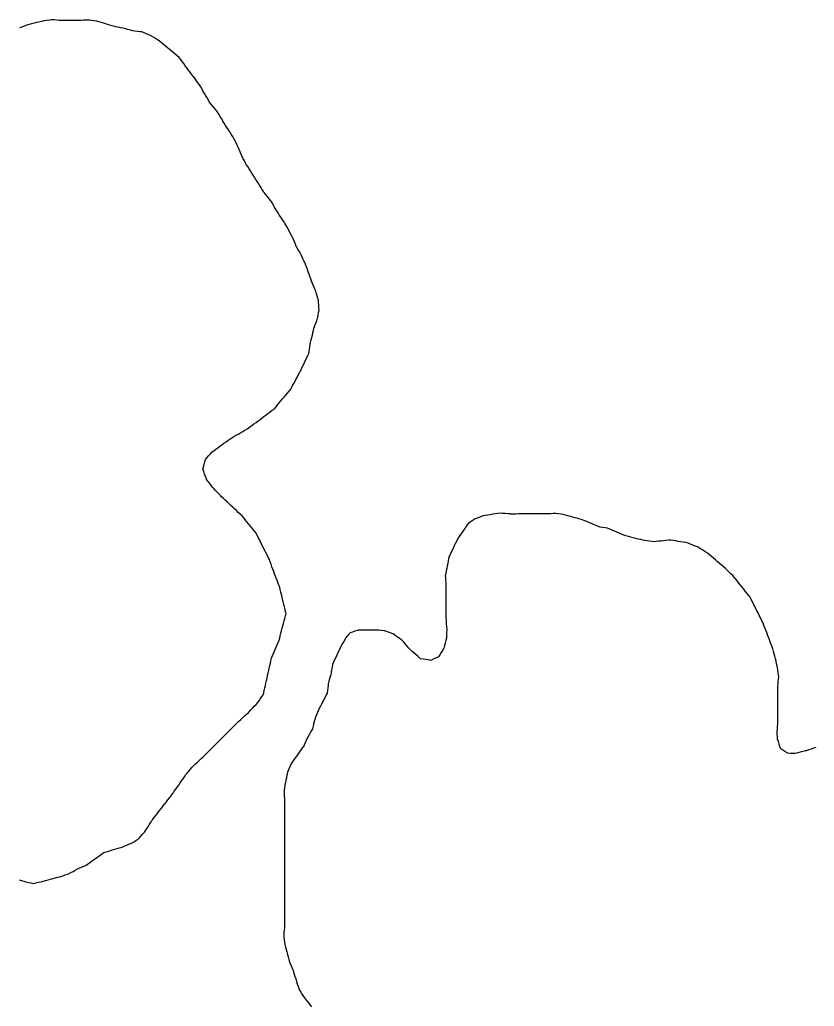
# Model space of a CAD drawing. Header units: millimetres. Extents: x 0 to 3094, y 578 to 2491.
# Drawn here: x 2029.9 to 2342.3, y 1633.6 to 2021.5 of the extents above; entities that cross this region are included whole.
import ezdxf

# ---------------------------------------------------------------- set-up
doc = ezdxf.new("R2010")
doc.units = ezdxf.units.MM
for name, color, linetype in [('ALL_ISLANDS', 7, 'Continuous'), ('OUTLINE_ISLAND_01', 7, 'Continuous'), ('OUTLINE_ISLAND_06', 7, 'Continuous')]:
    doc.layers.add(name, color=color, linetype=linetype)

msp = doc.modelspace()

# ---------------------------------------------------------------- linework, layer by layer
at = {"layer": 'ALL_ISLANDS'}
for points in [[(2029.6407, 1683.332), (2030.5995, 1683.0477), (2031.5582, 1682.7634), (2032.3399, 1682.575), (2033.312, 1682.3406), (2034.2842, 1682.1063), (2035.2563, 1681.872), (2036.2087, 1682.1131), (2037.1781, 1682.3585), (2038.1475, 1682.6039), (2039.1169, 1682.8494), (2040.0863, 1683.0948), (2041.0557, 1683.3402), (2042.0252, 1683.5856), (2042.9946, 1683.8311), (2043.964, 1684.0765), (2044.9334, 1684.3219), (2044.98, 1684.3367), (2045.9333, 1684.6386), (2046.8867, 1684.9405), (2047.84, 1685.2425), (2048.7933, 1685.5444), (2049.1299, 1685.7244), (2050.0117, 1686.1962), (2050.8934, 1686.6679), (2051.7752, 1687.1396), (2052.6569, 1687.6113), (2053.3105, 1687.8961), (2054.2273, 1688.2955), (2055.144, 1688.6949), (2056.0608, 1689.0944), (2056.5384, 1689.4395), (2057.3488, 1690.0253), (2058.1593, 1690.6111), (2058.9698, 1691.1969), (2059.7802, 1691.7827), (2060.5907, 1692.3684), (2061.4012, 1692.9542), (2062.2117, 1693.54), (2063.0221, 1694.1258), (2063.4255, 1694.243), (2064.3858, 1694.5222), (2065.346, 1694.8013), (2066.3063, 1695.0804), (2067.2665, 1695.3595), (2068.2268, 1695.6387), (2069.187, 1695.9178), (2070.1473, 1696.1969), (2070.6855, 1696.4237), (2071.6071, 1696.8119), (2072.5286, 1697.2001), (2073.4502, 1697.5884), (2074.3717, 1697.9766), (2075.1704, 1698.5066), (2076.0036, 1699.0596), (2076.8369, 1699.6125), (2077.0182, 1699.831), (2077.6568, 1700.6006), (2078.2954, 1701.3701), (2078.934, 1702.1397), (2079.5725, 1702.9093), (2079.7885, 1703.2509), (2080.3229, 1704.0962), (2080.8572, 1704.9414), (2081.3915, 1705.7867), (2081.9259, 1706.632), (2082.1036, 1706.8628), (2082.7137, 1707.6552), (2083.3238, 1708.4475), (2083.9339, 1709.2399), (2084.5439, 1710.0322), (2085.154, 1710.8245), (2085.7641, 1711.6169), (2086.3742, 1712.4092), (2086.9842, 1713.2016), (2087.5943, 1713.9939), (2088.2044, 1714.7863), (2088.8145, 1715.5786), (2089.4245, 1716.3709), (2090.0346, 1717.1633), (2090.1375, 1717.3108), (2090.7094, 1718.1311), (2091.2813, 1718.9515), (2091.8532, 1719.7718), (2092.4251, 1720.5921), (2092.997, 1721.4124), (2093.569, 1722.2327), (2094.1409, 1723.053), (2094.7128, 1723.8733), (2095.2847, 1724.6937), (2095.7948, 1725.294), (2096.4423, 1726.0561), (2097.0898, 1726.8182), (2097.7373, 1727.5803), (2098.3848, 1728.3423), (2099.0711, 1728.9711), (2099.8085, 1729.6466), (2100.5458, 1730.3221), (2101.2832, 1730.9976), (2102.0206, 1731.6731), (2102.467, 1732.1188), (2103.1746, 1732.8253), (2103.8823, 1733.5318), (2104.59, 1734.2384), (2105.2976, 1734.9449), (2106.0053, 1735.6515), (2106.713, 1736.358), (2107.4206, 1737.0646), (2108.1283, 1737.7711), (2108.836, 1738.4777), (2109.5436, 1739.1842), (2110.2513, 1739.8907), (2110.959, 1740.5973), (2111.6666, 1741.3038), (2112.3743, 1742.0104), (2113.082, 1742.7169), (2113.7896, 1743.4235), (2114.4973, 1744.13), (2115.205, 1744.8366), (2115.9127, 1745.5431), (2116.1393, 1745.7522), (2116.8742, 1746.4303), (2117.6092, 1747.1084), (2118.3442, 1747.7865), (2119.0791, 1748.4646), (2119.8141, 1749.1427), (2120.0823, 1749.4203), (2120.7772, 1750.1394), (2121.4721, 1750.8586), (2122.1669, 1751.5777), (2122.8618, 1752.2968), (2123.5567, 1753.016), (2124.0601, 1753.7645), (2124.6182, 1754.5943), (2125.1762, 1755.4241), (2125.7343, 1756.2539), (2125.859, 1756.8064), (2126.0791, 1757.7819), (2126.2993, 1758.7573), (2126.5194, 1759.7328), (2126.7396, 1760.7083), (2126.9597, 1761.6837), (2127.1799, 1762.6592), (2127.4, 1763.6347), (2127.6202, 1764.6101), (2127.8403, 1765.5856), (2128.0605, 1766.5611), (2128.2806, 1767.5365), (2128.5008, 1768.512), (2128.7209, 1769.4875), (2128.9411, 1770.4629), (2129.2258, 1771.1387), (2129.6141, 1772.0602), (2130.0024, 1772.9818), (2130.3907, 1773.9033), (2130.779, 1774.8248), (2131.1673, 1775.7464), (2131.5555, 1776.6679), (2131.9438, 1777.5894), (2132.1418, 1778.3601), (2132.3906, 1779.3287), (2132.6394, 1780.2972), (2132.8883, 1781.2658), (2133.1371, 1782.2343), (2133.3859, 1783.2029), (2133.6347, 1784.1714), (2133.8835, 1785.14), (2134.1323, 1786.1085), (2134.3812, 1787.0771), (2134.63, 1788.0456), (2134.4728, 1788.7027), (2134.2401, 1789.6752), (2134.0074, 1790.6478), (2133.7748, 1791.6203), (2133.5421, 1792.5929), (2133.3094, 1793.5654), (2133.0767, 1794.538), (2132.8441, 1795.5105), (2132.6114, 1796.4831), (2132.3787, 1797.4557), (2132.146, 1798.4282), (2131.9691, 1798.8657), (2131.5941, 1799.7927), (2131.2191, 1800.7198), (2130.8441, 1801.6468), (2130.8057, 1801.7529), (2130.4652, 1802.6932), (2130.1248, 1803.6334), (2129.7843, 1804.5737), (2129.4439, 1805.514), (2129.1034, 1806.4542), (2128.7629, 1807.3945), (2128.4225, 1808.3347), (2128.082, 1809.275), (2127.7507, 1809.9316), (2127.3002, 1810.8243), (2126.8498, 1811.7171), (2126.3993, 1812.6099), (2125.9488, 1813.5027), (2125.4983, 1814.3955), (2125.0478, 1815.2883), (2124.5973, 1816.181), (2124.1468, 1817.0738), (2123.6963, 1817.9666), (2123.2459, 1818.8594), (2122.7954, 1819.7522), (2122.4132, 1820.2196), (2121.7802, 1820.9938), (2121.1472, 1821.768), (2120.5142, 1822.5421), (2119.8813, 1823.3163), (2119.2483, 1824.0905), (2118.6153, 1824.8646), (2117.9823, 1825.6388), (2117.3493, 1826.413), (2117.3242, 1826.4365), (2116.594, 1827.1197), (2115.8639, 1827.803), (2115.1337, 1828.4863), (2114.4035, 1829.1695), (2113.6734, 1829.8528), (2112.9432, 1830.5361), (2112.213, 1831.2194), (2111.4829, 1831.9026), (2110.7527, 1832.5859), (2110.0225, 1833.2692), (2109.2924, 1833.9524), (2108.8661, 1834.3963), (2108.1734, 1835.1175), (2107.4807, 1835.8387), (2106.788, 1836.5599), (2106.0953, 1837.2811), (2105.8728, 1837.5646), (2105.2554, 1838.3512), (2104.638, 1839.1379), (2104.0206, 1839.9245), (2103.4031, 1840.7111), (2103.3065, 1840.9843), (2102.9728, 1841.927), (2102.6391, 1842.8696), (2102.3054, 1843.8123), (2101.9717, 1844.755), (2102.2071, 1845.6808), (2102.4535, 1846.65), (2102.6999, 1847.6191), (2102.9463, 1848.5883), (2103.5555, 1849.2852), (2104.2136, 1850.0381), (2104.8717, 1850.791), (2105.5299, 1851.5439), (2106.1881, 1852.0231), (2106.9965, 1852.6116), (2107.805, 1853.2002), (2108.6135, 1853.7887), (2109.4219, 1854.3773), (2110.2304, 1854.9658), (2111.0389, 1855.5544), (2111.8473, 1856.1429), (2112.6558, 1856.7315), (2113.2876, 1857.0954), (2114.154, 1857.5947), (2115.0205, 1858.0939), (2115.887, 1858.5931), (2116.7535, 1859.0923), (2117.62, 1859.5915), (2118.4865, 1860.0907), (2119.3529, 1860.5899), (2119.6213, 1860.7898), (2120.4232, 1861.3872), (2121.2252, 1861.9846), (2122.0271, 1862.582), (2122.829, 1863.1794), (2123.631, 1863.7768), (2124.4329, 1864.3742), (2125.2349, 1864.9715), (2126.0368, 1865.5689), (2126.8388, 1866.1663), (2127.6407, 1866.7637), (2128.4427, 1867.3611), (2129.2446, 1867.9585), (2130.0466, 1868.5559), (2130.0474, 1868.5569), (2130.6889, 1869.324), (2131.3304, 1870.0911), (2131.972, 1870.8582), (2132.6135, 1871.6254), (2133.255, 1872.3925), (2133.8965, 1873.1596), (2134.538, 1873.9267), (2135.1795, 1874.6938), (2135.8211, 1875.4609), (2136.4626, 1876.228), (2136.7413, 1876.7469), (2137.2146, 1877.6278), (2137.6878, 1878.5088), (2138.161, 1879.3897), (2138.6343, 1880.2707), (2139.1075, 1881.1516), (2139.5807, 1882.0325), (2140.0539, 1882.9135), (2140.1507, 1883.1145), (2140.5846, 1884.0154), (2141.0185, 1884.9164), (2141.4524, 1885.8174), (2141.8863, 1886.7183), (2142.3202, 1887.6193), (2142.7541, 1888.5203), (2143.188, 1889.4212), (2143.6219, 1890.3222), (2143.7025, 1890.9503), (2143.8298, 1891.9422), (2143.9571, 1892.9341), (2144.0844, 1893.9259), (2144.2817, 1894.6433), (2144.547, 1895.6074), (2144.8122, 1896.5716), (2145.0775, 1897.5358), (2145.2344, 1898.3429), (2145.4253, 1899.3245), (2145.6161, 1900.3061), (2145.6354, 1900.3568), (2145.9904, 1901.2916), (2146.3454, 1902.2265), (2146.7005, 1903.1613), (2147.0555, 1904.0962), (2147.1066, 1904.3794), (2147.2842, 1905.3635), (2147.4618, 1906.3476), (2147.6394, 1907.3317), (2147.6374, 1907.3587), (2147.5638, 1908.356), (2147.4902, 1909.3533), (2147.4166, 1910.3506), (2147.3429, 1911.3479), (2147.1893, 1911.8551), (2146.8994, 1912.8122), (2146.6095, 1913.7693), (2146.3196, 1914.7263), (2146.1851, 1915.0545), (2145.8059, 1915.9798), (2145.4266, 1916.9051), (2145.0474, 1917.8304), (2144.6682, 1918.7557), (2144.3733, 1919.5796), (2144.0362, 1920.5211), (2143.6992, 1921.4626), (2143.3621, 1922.404), (2143.0251, 1923.3455), (2142.688, 1924.287), (2142.351, 1925.2285), (2142.2433, 1925.4643), (2141.8279, 1926.374), (2141.4124, 1927.2836), (2140.997, 1928.1932), (2140.5816, 1929.1029), (2140.2636, 1929.629), (2139.7464, 1930.4849), (2139.2292, 1931.3407), (2138.7119, 1932.1966), (2138.6794, 1932.2738), (2138.2909, 1933.1953), (2137.9024, 1934.1167), (2137.5139, 1935.0382), (2137.1254, 1935.9596), (2136.9414, 1936.3204), (2136.487, 1937.2112), (2136.0326, 1938.102), (2135.5783, 1938.9928), (2135.1239, 1939.8836), (2134.6766, 1940.5825), (2134.1375, 1941.4248), (2133.5984, 1942.267), (2133.0593, 1943.1093), (2132.5202, 1943.9515), (2131.9812, 1944.7938), (2131.4421, 1945.636), (2130.903, 1946.4783), (2130.7654, 1946.7149), (2130.2626, 1947.5793), (2129.7599, 1948.4438), (2129.2571, 1949.3082), (2128.7544, 1950.1726), (2128.445, 1950.5471), (2127.808, 1951.3179), (2127.171, 1952.0888), (2126.5341, 1952.8597), (2125.8971, 1953.6306), (2125.7248, 1953.9159), (2125.2079, 1954.7719), (2124.691, 1955.628), (2124.1741, 1956.484), (2123.6572, 1957.34), (2123.3267, 1957.8554), (2122.787, 1958.6973), (2122.2473, 1959.5391), (2121.7076, 1960.381), (2121.1679, 1961.2228), (2120.6282, 1962.0647), (2120.0885, 1962.9065), (2119.5488, 1963.7484), (2119.0091, 1964.5902), (2118.6176, 1965.3313), (2118.1506, 1966.2155), (2117.6836, 1967.0998), (2117.2165, 1967.984), (2116.9633, 1968.631), (2116.5989, 1969.5622), (2116.2344, 1970.4934), (2115.8699, 1971.4246), (2115.5889, 1971.9738), (2115.1334, 1972.8641), (2114.6779, 1973.7543), (2114.2224, 1974.6445), (2114.0868, 1974.8592), (2113.5528, 1975.7047), (2113.0188, 1976.5502), (2112.4848, 1977.3957), (2111.9508, 1978.2412), (2111.4168, 1979.0867), (2110.8828, 1979.9322), (2110.3488, 1980.7777), (2109.8148, 1981.6231), (2109.7522, 1981.7308), (2109.2493, 1982.5952), (2108.7464, 1983.4595), (2108.2435, 1984.3239), (2107.7406, 1985.1882), (2107.6225, 1985.3337), (2106.9924, 1986.1102), (2106.3623, 1986.8867), (2105.7322, 1987.6632), (2105.1021, 1988.4397), (2104.472, 1989.2163), (2104.1016, 1989.857), (2103.6011, 1990.7228), (2103.1006, 1991.5885), (2102.6001, 1992.4543), (2102.0997, 1993.32), (2101.5992, 1994.1857), (2101.0987, 1995.0515), (2100.5982, 1995.9172), (2100.384, 1996.2046), (2099.7864, 1997.0064), (2099.1887, 1997.8082), (2098.5911, 1998.61), (2097.9935, 1999.4118), (2097.3959, 2000.2136), (2096.7983, 2001.0154), (2096.2007, 2001.8172), (2095.6031, 2002.619), (2095.0055, 2003.4208), (2094.4079, 2004.2226), (2093.8103, 2005.0243), (2093.2127, 2005.8261), (2092.6151, 2006.6279), (2092.5776, 2006.6592), (2091.8098, 2007.2999), (2091.0421, 2007.9406), (2090.2743, 2008.5813), (2089.5065, 2009.222), (2088.7387, 2009.8627), (2087.9709, 2010.5034), (2087.2031, 2011.1441), (2086.4353, 2011.7848), (2085.6675, 2012.4255), (2084.8997, 2013.0662), (2084.3229, 2013.4313), (2083.4779, 2013.9661), (2082.6329, 2014.5009), (2081.788, 2015.0357), (2081.5854, 2015.1209), (2080.6637, 2015.5087), (2079.7419, 2015.8965), (2078.8201, 2016.2842), (2077.8984, 2016.672), (2077.2254, 2016.7531), (2076.2325, 2016.8727), (2075.2397, 2016.9923), (2074.2469, 2017.1119), (2073.4511, 2017.3331), (2072.4877, 2017.601), (2071.5242, 2017.8688), (2070.5607, 2018.1367), (2069.5927, 2018.3214), (2068.6105, 2018.5088), (2067.6282, 2018.6962), (2067.264, 2018.8055), (2066.3062, 2019.093), (2065.3484, 2019.3804), (2064.3906, 2019.6678), (2063.4328, 2019.9553), (2062.475, 2020.2427), (2061.5172, 2020.5302), (2060.5595, 2020.8176), (2060.1854, 2020.8795), (2059.1989, 2021.0428), (2058.2123, 2021.2061), (2057.2257, 2021.3694), (2057.025, 2021.3599), (2056.0261, 2021.3124), (2055.0273, 2021.2648), (2054.0284, 2021.2173), (2053.0295, 2021.1698), (2052.1492, 2021.1691), (2051.1492, 2021.1683), (2050.1492, 2021.1675), (2049.1492, 2021.1667), (2048.1492, 2021.1659), (2047.1492, 2021.1651), (2046.1492, 2021.1643), (2045.4457, 2021.2261), (2044.4495, 2021.3136), (2043.4533, 2021.4011), (2042.4572, 2021.4886), (2041.5946, 2021.3724), (2040.6036, 2021.2389), (2039.6125, 2021.1054), (2039.437, 2021.0618), (2038.4666, 2020.8204), (2037.4962, 2020.5789), (2036.5258, 2020.3375), (2035.5554, 2020.0961), (2034.5849, 2019.8547), (2033.6145, 2019.6132), (2032.6441, 2019.3718), (2032.5747, 2019.3446), (2031.6437, 2018.9796), (2030.7127, 2018.6146), (2029.7817, 2018.2495)], [(2342.9653, 1735.3477), (2342.0141, 1735.0388), (2341.063, 1734.7299), (2340.1119, 1734.4211), (2339.1608, 1734.1122), (2338.7399, 1733.9991), (2337.7741, 1733.7397), (2336.8084, 1733.4802), (2335.8426, 1733.2207), (2334.8769, 1732.9613), (2333.9975, 1732.9959), (2332.9983, 1733.0353), (2331.9991, 1733.0746), (2331.6595, 1733.2901), (2330.8151, 1733.8259), (2329.9708, 1734.3616), (2329.1264, 1734.8974), (2328.8379, 1735.7601), (2328.5207, 1736.7085), (2328.2035, 1737.6568), (2327.8863, 1738.6052), (2327.842, 1739.5662), (2327.7959, 1740.5652), (2327.7498, 1741.5641), (2327.7537, 1741.6227), (2327.819, 1742.6205), (2327.8843, 1743.6184), (2327.9496, 1744.6163), (2328.015, 1745.6141), (2328.016, 1746.1955), (2328.0179, 1747.1955), (2328.0198, 1748.1955), (2328.0217, 1749.1955), (2328.0236, 1750.1955), (2328.0255, 1751.1955), (2328.0273, 1752.1955), (2328.0292, 1753.1955), (2328.0311, 1754.1955), (2328.033, 1755.1955), (2328.0349, 1756.1955), (2328.0368, 1757.1955), (2328.0386, 1758.1955), (2328.0405, 1759.1955), (2328.0446, 1759.2497), (2328.1199, 1760.2469), (2328.1952, 1761.2441), (2328.2705, 1762.2412), (2328.3458, 1763.2384), (2328.2785, 1763.8032), (2328.1602, 1764.7962), (2328.0419, 1765.7891), (2327.9236, 1766.7821), (2327.78, 1767.3476), (2327.5338, 1768.3168), (2327.2876, 1769.2861), (2327.0415, 1770.2553), (2326.7953, 1771.2245), (2326.5491, 1772.1937), (2326.303, 1773.163), (2326.0568, 1774.1322), (2325.7453, 1774.953), (2325.3904, 1775.8879), (2325.0355, 1776.8229), (2324.6807, 1777.7578), (2324.3258, 1778.6927), (2323.971, 1779.6276), (2323.6161, 1780.5625), (2323.2612, 1781.4975), (2322.9064, 1782.4324), (2322.5515, 1783.3673), (2322.1967, 1784.3022), (2322.0025, 1784.6891), (2321.554, 1785.5829), (2321.1055, 1786.4767), (2320.657, 1787.3704), (2320.2085, 1788.2642), (2319.76, 1789.158), (2319.3115, 1790.0518), (2318.863, 1790.9456), (2318.4145, 1791.8393), (2317.966, 1792.7331), (2317.5175, 1793.6269), (2317.069, 1794.5207), (2317.0689, 1794.5207), (2316.4461, 1795.3031), (2315.8233, 1796.0855), (2315.2005, 1796.8678), (2314.5777, 1797.6502), (2313.9549, 1798.4326), (2313.3321, 1799.215), (2312.7093, 1799.9973), (2312.0865, 1800.7797), (2311.4637, 1801.5621), (2310.8409, 1802.3445), (2310.2484, 1802.9407), (2309.5435, 1803.6501), (2308.8387, 1804.3595), (2308.1339, 1805.0688), (2307.429, 1805.7782), (2307.262, 1805.9195), (2306.4985, 1806.5653), (2305.735, 1807.2111), (2304.9715, 1807.8569), (2304.208, 1808.5027), (2303.4445, 1809.1485), (2302.681, 1809.7943), (2301.9175, 1810.4401), (2301.154, 1811.0859), (2300.3906, 1811.7317), (2300.1747, 1811.8721), (2299.3365, 1812.4174), (2298.4982, 1812.9626), (2297.6599, 1813.5079), (2296.8216, 1814.0531), (2296.477, 1814.1964), (2295.5537, 1814.5805), (2294.6304, 1814.9645), (2293.7071, 1815.3485), (2292.7837, 1815.7326), (2291.8132, 1815.8948), (2290.8269, 1816.0597), (2289.8405, 1816.2246), (2288.8542, 1816.3895), (2287.8679, 1816.5543), (2286.8816, 1816.7192), (2285.8953, 1816.8841), (2285.082, 1816.812), (2284.0859, 1816.7237), (2283.0898, 1816.6353), (2282.0937, 1816.547), (2281.0976, 1816.4587), (2280.1016, 1816.3704), (2279.1055, 1816.2821), (2278.5567, 1816.3462), (2277.5635, 1816.4623), (2276.5703, 1816.5784), (2275.577, 1816.6945), (2275.0417, 1816.8301), (2274.0723, 1817.0757), (2273.1029, 1817.3212), (2272.1336, 1817.5667), (2271.1642, 1817.8123), (2270.1948, 1818.0578), (2269.2254, 1818.3033), (2268.256, 1818.5489), (2267.5049, 1818.8675), (2266.5843, 1819.2581), (2265.6638, 1819.6487), (2264.7432, 1820.0392), (2263.8226, 1820.4298), (2262.902, 1820.8204), (2261.9815, 1821.2109), (2261.0609, 1821.6015), (2260.1121, 1821.7399), (2259.1226, 1821.8842), (2258.133, 1822.0285), (2257.8033, 1822.1621), (2256.8765, 1822.5375), (2255.9496, 1822.913), (2255.0228, 1823.2885), (2254.096, 1823.664), (2253.1692, 1824.0395), (2252.2423, 1824.415), (2251.3155, 1824.7905), (2251.2612, 1824.8056), (2250.2976, 1825.0732), (2249.3341, 1825.3407), (2248.3706, 1825.6083), (2247.407, 1825.8759), (2246.4435, 1826.1435), (2245.4799, 1826.4111), (2244.5164, 1826.6786), (2243.5529, 1826.9462), (2242.7349, 1827.0681), (2241.7458, 1827.2154), (2240.7567, 1827.3627), (2240.6645, 1827.3585), (2239.6655, 1827.3129), (2238.6666, 1827.2672), (2237.6676, 1827.2216), (2236.6687, 1827.1759), (2236.0061, 1827.1752), (2235.0061, 1827.1741), (2234.0061, 1827.1731), (2233.0061, 1827.172), (2232.0061, 1827.1709), (2231.0061, 1827.1699), (2230.0061, 1827.1688), (2229.0061, 1827.1677), (2228.0061, 1827.1667), (2227.0061, 1827.1656), (2226.0061, 1827.1645), (2225.0061, 1827.1635), (2224.0061, 1827.1624), (2223.0061, 1827.1613), (2222.7905, 1827.1781), (2221.7935, 1827.2556), (2220.7965, 1827.3331), (2219.7995, 1827.4106), (2218.8025, 1827.4881), (2217.9211, 1827.3509), (2216.933, 1827.197), (2215.9449, 1827.0432), (2214.9568, 1826.8893), (2213.9687, 1826.7355), (2212.9806, 1826.5817), (2211.9926, 1826.4278), (2211.7099, 1826.3173), (2210.7785, 1825.9533), (2209.8471, 1825.5892), (2208.9158, 1825.2252), (2208.6547, 1825.0432), (2207.8342, 1824.4716), (2207.0137, 1823.8999), (2206.1932, 1823.3282), (2206.1565, 1823.2755), (2205.5853, 1822.4547), (2205.0142, 1821.6339), (2204.443, 1820.813), (2203.8718, 1819.9922), (2203.3006, 1819.1714), (2202.7294, 1818.3506), (2202.1583, 1817.5297), (2202.0512, 1817.3035), (2201.6236, 1816.3995), (2201.1959, 1815.4956), (2200.7683, 1814.5916), (2200.3406, 1813.6877), (2199.913, 1812.7838), (2199.4853, 1811.8798), (2199.0576, 1810.9759), (2198.63, 1810.0719), (2198.557, 1809.6852), (2198.3715, 1808.7025), (2198.186, 1807.7199), (2198.0006, 1806.7372), (2197.8151, 1805.7546), (2197.6296, 1804.7719), (2197.4441, 1803.7893), (2197.2587, 1802.8066), (2197.3048, 1802.1516), (2197.375, 1801.1541), (2197.4453, 1800.1566), (2197.5155, 1799.159), (2197.5164, 1798.3768), (2197.5174, 1797.3768), (2197.5185, 1796.3768), (2197.5196, 1795.3768), (2197.5206, 1794.3768), (2197.5217, 1793.3768), (2197.5228, 1792.3768), (2197.5238, 1791.3768), (2197.5249, 1790.3768), (2197.526, 1789.3768), (2197.527, 1788.3768), (2197.5281, 1787.3768), (2197.5292, 1786.3768), (2197.5302, 1785.3768), (2197.5678, 1784.9227), (2197.6502, 1783.9261), (2197.7325, 1782.9295), (2197.8149, 1781.9329), (2197.8046, 1781.5631), (2197.7767, 1780.5635), (2197.7487, 1779.5639), (2197.7208, 1778.5643), (2197.671, 1778.357), (2197.4374, 1777.3847), (2197.2038, 1776.4123), (2196.9702, 1775.44), (2196.7366, 1774.4677), (2196.6911, 1774.3953), (2196.1589, 1773.5487), (2195.6267, 1772.7021), (2195.0945, 1771.8554), (2194.5623, 1771.0088), (2194.3227, 1770.894), (2193.4209, 1770.4618), (2192.5192, 1770.0296), (2191.6174, 1769.5974), (2191.5119, 1769.6152), (2190.5259, 1769.782), (2189.5399, 1769.9488), (2188.5539, 1770.1156), (2187.5679, 1770.2824), (2187.288, 1770.5276), (2186.5358, 1771.1865), (2185.7836, 1771.8454), (2185.0314, 1772.5043), (2184.2791, 1773.1632), (2183.5269, 1773.8221), (2182.9585, 1774.4673), (2182.2975, 1775.2177), (2181.6364, 1775.968), (2180.9754, 1776.7184), (2180.3143, 1777.4687), (2180.0182, 1777.6809), (2179.2054, 1778.2633), (2178.3925, 1778.8458), (2177.5796, 1779.4282), (2176.7668, 1780.0107), (2176.2907, 1780.188), (2175.3536, 1780.5369), (2174.4164, 1780.8859), (2173.4793, 1781.2349), (2173.1635, 1781.2656), (2172.1682, 1781.3627), (2171.1729, 1781.4597), (2170.1776, 1781.5567), (2170.0472, 1781.5553), (2169.0473, 1781.5445), (2168.0473, 1781.5337), (2167.0474, 1781.5229), (2166.0474, 1781.5122), (2165.0475, 1781.5014), (2164.0475, 1781.4906), (2163.0476, 1781.4798), (2162.6898, 1781.3581), (2161.7431, 1781.0362), (2160.7963, 1780.7142), (2159.8496, 1780.3923), (2159.3871, 1779.8605), (2158.731, 1779.1058), (2158.0749, 1778.3512), (2157.8414, 1777.9517), (2157.3369, 1777.0884), (2156.8323, 1776.225), (2156.3277, 1775.3616), (2156.2845, 1775.2691), (2155.8615, 1774.363), (2155.4385, 1773.4569), (2155.0154, 1772.5508), (2154.5924, 1771.6447), (2154.1693, 1770.7386), (2153.7463, 1769.8325), (2153.3233, 1768.9264), (2152.9002, 1768.0203), (2152.8855, 1767.9314), (2152.7221, 1766.9449), (2152.5587, 1765.9583), (2152.3953, 1764.9718), (2152.2319, 1763.9852), (2152.0514, 1763.3308), (2151.7855, 1762.3668), (2151.5196, 1761.4028), (2151.2537, 1760.4388), (2151.1786, 1759.7517), (2151.0699, 1758.7576), (2150.9612, 1757.7635), (2150.8526, 1756.7694), (2150.4665, 1756.0196), (2150.0088, 1755.1305), (2149.551, 1754.2414), (2149.0933, 1753.3523), (2148.6356, 1752.4632), (2148.1778, 1751.5742), (2147.7201, 1750.6851), (2147.2623, 1749.796), (2146.9962, 1749.1125), (2146.6334, 1748.1806), (2146.2705, 1747.2488), (2145.9077, 1746.3169), (2145.7397, 1745.6436), (2145.4977, 1744.6733), (2145.2558, 1743.703), (2145.0138, 1742.7327), (2144.6443, 1742.0632), (2144.1611, 1741.1877), (2143.6779, 1740.3122), (2143.1948, 1739.4366), (2143.0024, 1739.0022), (2142.5976, 1738.0879), (2142.1927, 1737.1735), (2141.7878, 1736.2591), (2141.7215, 1736.1654), (2141.1438, 1735.3491), (2140.5662, 1734.5329), (2139.9885, 1733.7166), (2139.4108, 1732.9003), (2138.8331, 1732.0841), (2138.2554, 1731.2678), (2137.6778, 1730.4516), (2137.1001, 1729.6353), (2136.5224, 1728.819), (2136.3378, 1728.3753), (2135.9537, 1727.452), (2135.5696, 1726.5287), (2135.1856, 1725.6054), (2135.148, 1725.4078), (2134.961, 1724.4255), (2134.7741, 1723.4431), (2134.5872, 1722.4607), (2134.4003, 1721.4784), (2134.2133, 1720.496), (2134.0264, 1719.5136), (2133.8395, 1718.5312), (2133.8521, 1718.2625), (2133.899, 1717.2636), (2133.9459, 1716.2647), (2133.9928, 1715.2658), (2133.9928, 1715.247), (2133.9938, 1714.247), (2133.9947, 1713.247), (2133.9956, 1712.247), (2133.9965, 1711.247), (2133.9974, 1710.247), (2133.9983, 1709.247), (2133.9992, 1708.247), (2134.0002, 1707.247), (2134.0011, 1706.247), (2134.002, 1705.247), (2134.0029, 1704.247), (2134.0038, 1703.247), (2134.0047, 1702.247), (2134.0056, 1701.247), (2134.0066, 1700.247), (2134.0075, 1699.247), (2134.0084, 1698.247), (2134.0093, 1697.247), (2134.0102, 1696.247), (2134.0111, 1695.247), (2134.012, 1694.247), (2134.0129, 1693.247), (2134.0139, 1692.247), (2134.0148, 1691.247), (2134.0157, 1690.247), (2134.0166, 1689.247), (2134.0175, 1688.247), (2134.0184, 1687.247), (2134.0193, 1686.247), (2134.0203, 1685.247), (2134.0212, 1684.247), (2134.0221, 1683.247), (2134.023, 1682.247), (2134.0239, 1681.247), (2134.0248, 1680.247), (2134.0257, 1679.247), (2134.0267, 1678.247), (2134.0276, 1677.247), (2134.0285, 1676.247), (2134.0294, 1675.247), (2134.0303, 1674.247), (2134.0312, 1673.247), (2134.0321, 1672.247), (2134.0331, 1671.247), (2134.034, 1670.247), (2134.0349, 1669.247), (2134.0358, 1668.247), (2134.0367, 1667.247), (2134.0376, 1666.247), (2134.0385, 1665.247), (2133.9819, 1664.5935), (2133.8955, 1663.5973), (2133.8091, 1662.601), (2133.7227, 1661.6048), (2133.8211, 1660.8409), (2133.9489, 1659.8491), (2134.0767, 1658.8573), (2134.2045, 1657.8655), (2134.4532, 1656.9149), (2134.7062, 1655.9474), (2134.9593, 1654.98), (2135.2124, 1654.0125), (2135.4654, 1653.0451), (2135.7185, 1652.0776), (2135.9716, 1651.1102), (2136.2294, 1650.4887), (2136.6125, 1649.565), (2136.9957, 1648.6414), (2137.3789, 1647.7177), (2137.5329, 1647.23), (2137.8341, 1646.2764), (2138.1353, 1645.3229), (2138.4365, 1644.3693), (2138.7377, 1643.4158), (2139.0389, 1642.4622), (2139.3401, 1641.5086), (2139.6413, 1640.5551), (2139.9673, 1640.0045), (2140.4768, 1639.1441), (2140.9863, 1638.2836), (2141.4958, 1637.4231), (2141.5822, 1637.3112), (2142.1932, 1636.5196), (2142.8042, 1635.728), (2143.4152, 1634.9364), (2144.0263, 1634.1448), (2144.6373, 1633.3532)]]:
    msp.add_lwpolyline(points, dxfattribs=at)
at = {"layer": 'OUTLINE_ISLAND_01'}
msp.add_lwpolyline([(2342.9653, 1735.3477), (2342.0141, 1735.0388), (2341.063, 1734.7299), (2340.1119, 1734.4211), (2339.1608, 1734.1122), (2338.7399, 1733.9991), (2337.7741, 1733.7397), (2336.8084, 1733.4802), (2335.8426, 1733.2207), (2334.8769, 1732.9613), (2333.9975, 1732.9959), (2332.9983, 1733.0353), (2331.9991, 1733.0746), (2331.6595, 1733.2901), (2330.8151, 1733.8259), (2329.9708, 1734.3616), (2329.1264, 1734.8974), (2328.8379, 1735.7601), (2328.5207, 1736.7085), (2328.2035, 1737.6568), (2327.8863, 1738.6052), (2327.842, 1739.5662), (2327.7959, 1740.5652), (2327.7498, 1741.5641), (2327.7537, 1741.6227), (2327.819, 1742.6205), (2327.8843, 1743.6184), (2327.9496, 1744.6163), (2328.015, 1745.6141), (2328.016, 1746.1955), (2328.0179, 1747.1955), (2328.0198, 1748.1955), (2328.0217, 1749.1955), (2328.0236, 1750.1955), (2328.0255, 1751.1955), (2328.0273, 1752.1955), (2328.0292, 1753.1955), (2328.0311, 1754.1955), (2328.033, 1755.1955), (2328.0349, 1756.1955), (2328.0368, 1757.1955), (2328.0386, 1758.1955), (2328.0405, 1759.1955), (2328.0446, 1759.2497), (2328.1199, 1760.2469), (2328.1952, 1761.2441), (2328.2705, 1762.2412), (2328.3458, 1763.2384), (2328.2785, 1763.8032), (2328.1602, 1764.7962), (2328.0419, 1765.7891), (2327.9236, 1766.7821), (2327.78, 1767.3476), (2327.5338, 1768.3168), (2327.2876, 1769.2861), (2327.0415, 1770.2553), (2326.7953, 1771.2245), (2326.5491, 1772.1937), (2326.303, 1773.163), (2326.0568, 1774.1322), (2325.7453, 1774.953), (2325.3904, 1775.8879), (2325.0355, 1776.8229), (2324.6807, 1777.7578), (2324.3258, 1778.6927), (2323.971, 1779.6276), (2323.6161, 1780.5625), (2323.2612, 1781.4975), (2322.9064, 1782.4324), (2322.5515, 1783.3673), (2322.1967, 1784.3022), (2322.0025, 1784.6891), (2321.554, 1785.5829), (2321.1055, 1786.4767), (2320.657, 1787.3704), (2320.2085, 1788.2642), (2319.76, 1789.158), (2319.3115, 1790.0518), (2318.863, 1790.9456), (2318.4145, 1791.8393), (2317.966, 1792.7331), (2317.5175, 1793.6269), (2317.069, 1794.5207), (2317.0689, 1794.5207), (2316.4461, 1795.3031), (2315.8233, 1796.0855), (2315.2005, 1796.8678), (2314.5777, 1797.6502), (2313.9549, 1798.4326), (2313.3321, 1799.215), (2312.7093, 1799.9973), (2312.0865, 1800.7797), (2311.4637, 1801.5621), (2310.8409, 1802.3445), (2310.2484, 1802.9407), (2309.5435, 1803.6501), (2308.8387, 1804.3595), (2308.1339, 1805.0688), (2307.429, 1805.7782), (2307.262, 1805.9195), (2306.4985, 1806.5653), (2305.735, 1807.2111), (2304.9715, 1807.8569), (2304.208, 1808.5027), (2303.4445, 1809.1485), (2302.681, 1809.7943), (2301.9175, 1810.4401), (2301.154, 1811.0859), (2300.3906, 1811.7317), (2300.1747, 1811.8721), (2299.3365, 1812.4174), (2298.4982, 1812.9626), (2297.6599, 1813.5079), (2296.8216, 1814.0531), (2296.477, 1814.1964), (2295.5537, 1814.5805), (2294.6304, 1814.9645), (2293.7071, 1815.3485), (2292.7837, 1815.7326), (2291.8132, 1815.8948), (2290.8269, 1816.0597), (2289.8405, 1816.2246), (2288.8542, 1816.3895), (2287.8679, 1816.5543), (2286.8816, 1816.7192), (2285.8953, 1816.8841), (2285.082, 1816.812), (2284.0859, 1816.7237), (2283.0898, 1816.6353), (2282.0937, 1816.547), (2281.0976, 1816.4587), (2280.1016, 1816.3704), (2279.1055, 1816.2821), (2278.5567, 1816.3462), (2277.5635, 1816.4623), (2276.5703, 1816.5784), (2275.577, 1816.6945), (2275.0417, 1816.8301), (2274.0723, 1817.0757), (2273.1029, 1817.3212), (2272.1336, 1817.5667), (2271.1642, 1817.8123), (2270.1948, 1818.0578), (2269.2254, 1818.3033), (2268.256, 1818.5489), (2267.5049, 1818.8675), (2266.5843, 1819.2581), (2265.6638, 1819.6487), (2264.7432, 1820.0392), (2263.8226, 1820.4298), (2262.902, 1820.8204), (2261.9815, 1821.2109), (2261.0609, 1821.6015), (2260.1121, 1821.7399), (2259.1226, 1821.8842), (2258.133, 1822.0285), (2257.8033, 1822.1621), (2256.8765, 1822.5375), (2255.9496, 1822.913), (2255.0228, 1823.2885), (2254.096, 1823.664), (2253.1692, 1824.0395), (2252.2423, 1824.415), (2251.3155, 1824.7905), (2251.2612, 1824.8056), (2250.2976, 1825.0732), (2249.3341, 1825.3407), (2248.3706, 1825.6083), (2247.407, 1825.8759), (2246.4435, 1826.1435), (2245.4799, 1826.4111), (2244.5164, 1826.6786), (2243.5529, 1826.9462), (2242.7349, 1827.0681), (2241.7458, 1827.2154), (2240.7567, 1827.3627), (2240.6645, 1827.3585), (2239.6655, 1827.3129), (2238.6666, 1827.2672), (2237.6676, 1827.2216), (2236.6687, 1827.1759), (2236.0061, 1827.1752), (2235.0061, 1827.1741), (2234.0061, 1827.1731), (2233.0061, 1827.172), (2232.0061, 1827.1709), (2231.0061, 1827.1699), (2230.0061, 1827.1688), (2229.0061, 1827.1677), (2228.0061, 1827.1667), (2227.0061, 1827.1656), (2226.0061, 1827.1645), (2225.0061, 1827.1635), (2224.0061, 1827.1624), (2223.0061, 1827.1613), (2222.7905, 1827.1781), (2221.7935, 1827.2556), (2220.7965, 1827.3331), (2219.7995, 1827.4106), (2218.8025, 1827.4881), (2217.9211, 1827.3509), (2216.933, 1827.197), (2215.9449, 1827.0432), (2214.9568, 1826.8893), (2213.9687, 1826.7355), (2212.9806, 1826.5817), (2211.9926, 1826.4278), (2211.7099, 1826.3173), (2210.7785, 1825.9533), (2209.8471, 1825.5892), (2208.9158, 1825.2252), (2208.6547, 1825.0432), (2207.8342, 1824.4716), (2207.0137, 1823.8999), (2206.1932, 1823.3282), (2206.1565, 1823.2755), (2205.5853, 1822.4547), (2205.0142, 1821.6339), (2204.443, 1820.813), (2203.8718, 1819.9922), (2203.3006, 1819.1714), (2202.7294, 1818.3506), (2202.1583, 1817.5297), (2202.0512, 1817.3035), (2201.6236, 1816.3995), (2201.1959, 1815.4956), (2200.7683, 1814.5916), (2200.3406, 1813.6877), (2199.913, 1812.7838), (2199.4853, 1811.8798), (2199.0576, 1810.9759), (2198.63, 1810.0719), (2198.557, 1809.6852), (2198.3715, 1808.7025), (2198.186, 1807.7199), (2198.0006, 1806.7372), (2197.8151, 1805.7546), (2197.6296, 1804.7719), (2197.4441, 1803.7893), (2197.2587, 1802.8066), (2197.3048, 1802.1516), (2197.375, 1801.1541), (2197.4453, 1800.1566), (2197.5155, 1799.159), (2197.5164, 1798.3768), (2197.5174, 1797.3768), (2197.5185, 1796.3768), (2197.5196, 1795.3768), (2197.5206, 1794.3768), (2197.5217, 1793.3768), (2197.5228, 1792.3768), (2197.5238, 1791.3768), (2197.5249, 1790.3768), (2197.526, 1789.3768), (2197.527, 1788.3768), (2197.5281, 1787.3768), (2197.5292, 1786.3768), (2197.5302, 1785.3768), (2197.5678, 1784.9227), (2197.6502, 1783.9261), (2197.7325, 1782.9295), (2197.8149, 1781.9329), (2197.8046, 1781.5631), (2197.7767, 1780.5635), (2197.7487, 1779.5639), (2197.7208, 1778.5643), (2197.671, 1778.357), (2197.4374, 1777.3847), (2197.2038, 1776.4123), (2196.9702, 1775.44), (2196.7366, 1774.4677), (2196.6911, 1774.3953), (2196.1589, 1773.5487), (2195.6267, 1772.7021), (2195.0945, 1771.8554), (2194.5623, 1771.0088), (2194.3227, 1770.894), (2193.4209, 1770.4618), (2192.5192, 1770.0296), (2191.6174, 1769.5974), (2191.5119, 1769.6152), (2190.5259, 1769.782), (2189.5399, 1769.9488), (2188.5539, 1770.1156), (2187.5679, 1770.2824), (2187.288, 1770.5276), (2186.5358, 1771.1865), (2185.7836, 1771.8454), (2185.0314, 1772.5043), (2184.2791, 1773.1632), (2183.5269, 1773.8221), (2182.9585, 1774.4673), (2182.2975, 1775.2177), (2181.6364, 1775.968), (2180.9754, 1776.7184), (2180.3143, 1777.4687), (2180.0182, 1777.6809), (2179.2054, 1778.2633), (2178.3925, 1778.8458), (2177.5796, 1779.4282), (2176.7668, 1780.0107), (2176.2907, 1780.188), (2175.3536, 1780.5369), (2174.4164, 1780.8859), (2173.4793, 1781.2349), (2173.1635, 1781.2656), (2172.1682, 1781.3627), (2171.1729, 1781.4597), (2170.1776, 1781.5567), (2170.0472, 1781.5553), (2169.0473, 1781.5445), (2168.0473, 1781.5337), (2167.0474, 1781.5229), (2166.0474, 1781.5122), (2165.0475, 1781.5014), (2164.0475, 1781.4906), (2163.0476, 1781.4798), (2162.6898, 1781.3581), (2161.7431, 1781.0362), (2160.7963, 1780.7142), (2159.8496, 1780.3923), (2159.3871, 1779.8605), (2158.731, 1779.1058), (2158.0749, 1778.3512), (2157.8414, 1777.9517), (2157.3369, 1777.0884), (2156.8323, 1776.225), (2156.3277, 1775.3616), (2156.2845, 1775.2691), (2155.8615, 1774.363), (2155.4385, 1773.4569), (2155.0154, 1772.5508), (2154.5924, 1771.6447), (2154.1693, 1770.7386), (2153.7463, 1769.8325), (2153.3233, 1768.9264), (2152.9002, 1768.0203), (2152.8855, 1767.9314), (2152.7221, 1766.9449), (2152.5587, 1765.9583), (2152.3953, 1764.9718), (2152.2319, 1763.9852), (2152.0514, 1763.3308), (2151.7855, 1762.3668), (2151.5196, 1761.4028), (2151.2537, 1760.4388), (2151.1786, 1759.7517), (2151.0699, 1758.7576), (2150.9612, 1757.7635), (2150.8526, 1756.7694), (2150.4665, 1756.0196), (2150.0088, 1755.1305), (2149.551, 1754.2414), (2149.0933, 1753.3523), (2148.6356, 1752.4632), (2148.1778, 1751.5742), (2147.7201, 1750.6851), (2147.2623, 1749.796), (2146.9962, 1749.1125), (2146.6334, 1748.1806), (2146.2705, 1747.2488), (2145.9077, 1746.3169), (2145.7397, 1745.6436), (2145.4977, 1744.6733), (2145.2558, 1743.703), (2145.0138, 1742.7327), (2144.6443, 1742.0632), (2144.1611, 1741.1877), (2143.6779, 1740.3122), (2143.1948, 1739.4366), (2143.0024, 1739.0022), (2142.5976, 1738.0879), (2142.1927, 1737.1735), (2141.7878, 1736.2591), (2141.7215, 1736.1654), (2141.1438, 1735.3491), (2140.5662, 1734.5329), (2139.9885, 1733.7166), (2139.4108, 1732.9003), (2138.8331, 1732.0841), (2138.2554, 1731.2678), (2137.6778, 1730.4516), (2137.1001, 1729.6353), (2136.5224, 1728.819), (2136.3378, 1728.3753), (2135.9537, 1727.452), (2135.5696, 1726.5287), (2135.1856, 1725.6054), (2135.148, 1725.4078), (2134.961, 1724.4255), (2134.7741, 1723.4431), (2134.5872, 1722.4607), (2134.4003, 1721.4784), (2134.2133, 1720.496), (2134.0264, 1719.5136), (2133.8395, 1718.5312), (2133.8521, 1718.2625), (2133.899, 1717.2636), (2133.9459, 1716.2647), (2133.9928, 1715.2658), (2133.9928, 1715.247), (2133.9938, 1714.247), (2133.9947, 1713.247), (2133.9956, 1712.247), (2133.9965, 1711.247), (2133.9974, 1710.247), (2133.9983, 1709.247), (2133.9992, 1708.247), (2134.0002, 1707.247), (2134.0011, 1706.247), (2134.002, 1705.247), (2134.0029, 1704.247), (2134.0038, 1703.247), (2134.0047, 1702.247), (2134.0056, 1701.247), (2134.0066, 1700.247), (2134.0075, 1699.247), (2134.0084, 1698.247), (2134.0093, 1697.247), (2134.0102, 1696.247), (2134.0111, 1695.247), (2134.012, 1694.247), (2134.0129, 1693.247), (2134.0139, 1692.247), (2134.0148, 1691.247), (2134.0157, 1690.247), (2134.0166, 1689.247), (2134.0175, 1688.247), (2134.0184, 1687.247), (2134.0193, 1686.247), (2134.0203, 1685.247), (2134.0212, 1684.247), (2134.0221, 1683.247), (2134.023, 1682.247), (2134.0239, 1681.247), (2134.0248, 1680.247), (2134.0257, 1679.247), (2134.0267, 1678.247), (2134.0276, 1677.247), (2134.0285, 1676.247), (2134.0294, 1675.247), (2134.0303, 1674.247), (2134.0312, 1673.247), (2134.0321, 1672.247), (2134.0331, 1671.247), (2134.034, 1670.247), (2134.0349, 1669.247), (2134.0358, 1668.247), (2134.0367, 1667.247), (2134.0376, 1666.247), (2134.0385, 1665.247), (2133.9819, 1664.5935), (2133.8955, 1663.5973), (2133.8091, 1662.601), (2133.7227, 1661.6048), (2133.8211, 1660.8409), (2133.9489, 1659.8491), (2134.0767, 1658.8573), (2134.2045, 1657.8655), (2134.4532, 1656.9149), (2134.7062, 1655.9474), (2134.9593, 1654.98), (2135.2124, 1654.0125), (2135.4654, 1653.0451), (2135.7185, 1652.0776), (2135.9716, 1651.1102), (2136.2294, 1650.4887), (2136.6125, 1649.565), (2136.9957, 1648.6414), (2137.3789, 1647.7177), (2137.5329, 1647.23), (2137.8341, 1646.2764), (2138.1353, 1645.3229), (2138.4365, 1644.3693), (2138.7377, 1643.4158), (2139.0389, 1642.4622), (2139.3401, 1641.5086), (2139.6413, 1640.5551), (2139.9673, 1640.0045), (2140.4768, 1639.1441), (2140.9863, 1638.2836), (2141.4958, 1637.4231), (2141.5822, 1637.3112), (2142.1932, 1636.5196), (2142.8042, 1635.728), (2143.4152, 1634.9364), (2144.0263, 1634.1448), (2144.6373, 1633.3532)], dxfattribs=at)
at = {"layer": 'OUTLINE_ISLAND_06'}
msp.add_lwpolyline([(2029.6407, 1683.332), (2030.5995, 1683.0477), (2031.5582, 1682.7634), (2032.3399, 1682.575), (2033.312, 1682.3406), (2034.2842, 1682.1063), (2035.2563, 1681.872), (2036.2087, 1682.1131), (2037.1781, 1682.3585), (2038.1475, 1682.6039), (2039.1169, 1682.8494), (2040.0863, 1683.0948), (2041.0557, 1683.3402), (2042.0252, 1683.5856), (2042.9946, 1683.8311), (2043.964, 1684.0765), (2044.9334, 1684.3219), (2044.98, 1684.3367), (2045.9333, 1684.6386), (2046.8867, 1684.9405), (2047.84, 1685.2425), (2048.7933, 1685.5444), (2049.1299, 1685.7244), (2050.0117, 1686.1962), (2050.8934, 1686.6679), (2051.7752, 1687.1396), (2052.6569, 1687.6113), (2053.3105, 1687.8961), (2054.2273, 1688.2955), (2055.144, 1688.6949), (2056.0608, 1689.0944), (2056.5384, 1689.4395), (2057.3488, 1690.0253), (2058.1593, 1690.6111), (2058.9698, 1691.1969), (2059.7802, 1691.7827), (2060.5907, 1692.3684), (2061.4012, 1692.9542), (2062.2117, 1693.54), (2063.0221, 1694.1258), (2063.4255, 1694.243), (2064.3858, 1694.5222), (2065.346, 1694.8013), (2066.3063, 1695.0804), (2067.2665, 1695.3595), (2068.2268, 1695.6387), (2069.187, 1695.9178), (2070.1473, 1696.1969), (2070.6855, 1696.4237), (2071.6071, 1696.8119), (2072.5286, 1697.2001), (2073.4502, 1697.5884), (2074.3717, 1697.9766), (2075.1704, 1698.5066), (2076.0036, 1699.0596), (2076.8369, 1699.6125), (2077.0182, 1699.831), (2077.6568, 1700.6006), (2078.2954, 1701.3701), (2078.934, 1702.1397), (2079.5725, 1702.9093), (2079.7885, 1703.2509), (2080.3229, 1704.0962), (2080.8572, 1704.9414), (2081.3915, 1705.7867), (2081.9259, 1706.632), (2082.1036, 1706.8628), (2082.7137, 1707.6552), (2083.3238, 1708.4475), (2083.9339, 1709.2399), (2084.5439, 1710.0322), (2085.154, 1710.8245), (2085.7641, 1711.6169), (2086.3742, 1712.4092), (2086.9842, 1713.2016), (2087.5943, 1713.9939), (2088.2044, 1714.7863), (2088.8145, 1715.5786), (2089.4245, 1716.3709), (2090.0346, 1717.1633), (2090.1375, 1717.3108), (2090.7094, 1718.1311), (2091.2813, 1718.9515), (2091.8532, 1719.7718), (2092.4251, 1720.5921), (2092.997, 1721.4124), (2093.569, 1722.2327), (2094.1409, 1723.053), (2094.7128, 1723.8733), (2095.2847, 1724.6937), (2095.7948, 1725.294), (2096.4423, 1726.0561), (2097.0898, 1726.8182), (2097.7373, 1727.5803), (2098.3848, 1728.3423), (2099.0711, 1728.9711), (2099.8085, 1729.6466), (2100.5458, 1730.3221), (2101.2832, 1730.9976), (2102.0206, 1731.6731), (2102.467, 1732.1188), (2103.1746, 1732.8253), (2103.8823, 1733.5318), (2104.59, 1734.2384), (2105.2976, 1734.9449), (2106.0053, 1735.6515), (2106.713, 1736.358), (2107.4206, 1737.0646), (2108.1283, 1737.7711), (2108.836, 1738.4777), (2109.5436, 1739.1842), (2110.2513, 1739.8907), (2110.959, 1740.5973), (2111.6666, 1741.3038), (2112.3743, 1742.0104), (2113.082, 1742.7169), (2113.7896, 1743.4235), (2114.4973, 1744.13), (2115.205, 1744.8366), (2115.9127, 1745.5431), (2116.1393, 1745.7522), (2116.8742, 1746.4303), (2117.6092, 1747.1084), (2118.3442, 1747.7865), (2119.0791, 1748.4646), (2119.8141, 1749.1427), (2120.0823, 1749.4203), (2120.7772, 1750.1394), (2121.4721, 1750.8586), (2122.1669, 1751.5777), (2122.8618, 1752.2968), (2123.5567, 1753.016), (2124.0601, 1753.7645), (2124.6182, 1754.5943), (2125.1762, 1755.4241), (2125.7343, 1756.2539), (2125.859, 1756.8064), (2126.0791, 1757.7819), (2126.2993, 1758.7573), (2126.5194, 1759.7328), (2126.7396, 1760.7083), (2126.9597, 1761.6837), (2127.1799, 1762.6592), (2127.4, 1763.6347), (2127.6202, 1764.6101), (2127.8403, 1765.5856), (2128.0605, 1766.5611), (2128.2806, 1767.5365), (2128.5008, 1768.512), (2128.7209, 1769.4875), (2128.9411, 1770.4629), (2129.2258, 1771.1387), (2129.6141, 1772.0602), (2130.0024, 1772.9818), (2130.3907, 1773.9033), (2130.779, 1774.8248), (2131.1673, 1775.7464), (2131.5555, 1776.6679), (2131.9438, 1777.5894), (2132.1418, 1778.3601), (2132.3906, 1779.3287), (2132.6394, 1780.2972), (2132.8883, 1781.2658), (2133.1371, 1782.2343), (2133.3859, 1783.2029), (2133.6347, 1784.1714), (2133.8835, 1785.14), (2134.1323, 1786.1085), (2134.3812, 1787.0771), (2134.63, 1788.0456), (2134.4728, 1788.7027), (2134.2401, 1789.6752), (2134.0074, 1790.6478), (2133.7748, 1791.6203), (2133.5421, 1792.5929), (2133.3094, 1793.5654), (2133.0767, 1794.538), (2132.8441, 1795.5105), (2132.6114, 1796.4831), (2132.3787, 1797.4557), (2132.146, 1798.4282), (2131.9691, 1798.8657), (2131.5941, 1799.7927), (2131.2191, 1800.7198), (2130.8441, 1801.6468), (2130.8057, 1801.7529), (2130.4652, 1802.6932), (2130.1248, 1803.6334), (2129.7843, 1804.5737), (2129.4439, 1805.514), (2129.1034, 1806.4542), (2128.7629, 1807.3945), (2128.4225, 1808.3347), (2128.082, 1809.275), (2127.7507, 1809.9316), (2127.3002, 1810.8243), (2126.8498, 1811.7171), (2126.3993, 1812.6099), (2125.9488, 1813.5027), (2125.4983, 1814.3955), (2125.0478, 1815.2883), (2124.5973, 1816.181), (2124.1468, 1817.0738), (2123.6963, 1817.9666), (2123.2459, 1818.8594), (2122.7954, 1819.7522), (2122.4132, 1820.2196), (2121.7802, 1820.9938), (2121.1472, 1821.768), (2120.5142, 1822.5421), (2119.8813, 1823.3163), (2119.2483, 1824.0905), (2118.6153, 1824.8646), (2117.9823, 1825.6388), (2117.3493, 1826.413), (2117.3242, 1826.4365), (2116.594, 1827.1197), (2115.8639, 1827.803), (2115.1337, 1828.4863), (2114.4035, 1829.1695), (2113.6734, 1829.8528), (2112.9432, 1830.5361), (2112.213, 1831.2194), (2111.4829, 1831.9026), (2110.7527, 1832.5859), (2110.0225, 1833.2692), (2109.2924, 1833.9524), (2108.8661, 1834.3963), (2108.1734, 1835.1175), (2107.4807, 1835.8387), (2106.788, 1836.5599), (2106.0953, 1837.2811), (2105.8728, 1837.5646), (2105.2554, 1838.3512), (2104.638, 1839.1379), (2104.0206, 1839.9245), (2103.4031, 1840.7111), (2103.3065, 1840.9843), (2102.9728, 1841.927), (2102.6391, 1842.8696), (2102.3054, 1843.8123), (2101.9717, 1844.755), (2102.2071, 1845.6808), (2102.4535, 1846.65), (2102.6999, 1847.6191), (2102.9463, 1848.5883), (2103.5555, 1849.2852), (2104.2136, 1850.0381), (2104.8717, 1850.791), (2105.5299, 1851.5439), (2106.1881, 1852.0231), (2106.9965, 1852.6116), (2107.805, 1853.2002), (2108.6135, 1853.7887), (2109.4219, 1854.3773), (2110.2304, 1854.9658), (2111.0389, 1855.5544), (2111.8473, 1856.1429), (2112.6558, 1856.7315), (2113.2876, 1857.0954), (2114.154, 1857.5947), (2115.0205, 1858.0939), (2115.887, 1858.5931), (2116.7535, 1859.0923), (2117.62, 1859.5915), (2118.4865, 1860.0907), (2119.3529, 1860.5899), (2119.6213, 1860.7898), (2120.4232, 1861.3872), (2121.2252, 1861.9846), (2122.0271, 1862.582), (2122.829, 1863.1794), (2123.631, 1863.7768), (2124.4329, 1864.3742), (2125.2349, 1864.9715), (2126.0368, 1865.5689), (2126.8388, 1866.1663), (2127.6407, 1866.7637), (2128.4427, 1867.3611), (2129.2446, 1867.9585), (2130.0466, 1868.5559), (2130.0474, 1868.5569), (2130.6889, 1869.324), (2131.3304, 1870.0911), (2131.972, 1870.8582), (2132.6135, 1871.6254), (2133.255, 1872.3925), (2133.8965, 1873.1596), (2134.538, 1873.9267), (2135.1795, 1874.6938), (2135.8211, 1875.4609), (2136.4626, 1876.228), (2136.7413, 1876.7469), (2137.2146, 1877.6278), (2137.6878, 1878.5088), (2138.161, 1879.3897), (2138.6343, 1880.2707), (2139.1075, 1881.1516), (2139.5807, 1882.0325), (2140.0539, 1882.9135), (2140.1507, 1883.1145), (2140.5846, 1884.0154), (2141.0185, 1884.9164), (2141.4524, 1885.8174), (2141.8863, 1886.7183), (2142.3202, 1887.6193), (2142.7541, 1888.5203), (2143.188, 1889.4212), (2143.6219, 1890.3222), (2143.7025, 1890.9503), (2143.8298, 1891.9422), (2143.9571, 1892.9341), (2144.0844, 1893.9259), (2144.2817, 1894.6433), (2144.547, 1895.6074), (2144.8122, 1896.5716), (2145.0775, 1897.5358), (2145.2344, 1898.3429), (2145.4253, 1899.3245), (2145.6161, 1900.3061), (2145.6354, 1900.3568), (2145.9904, 1901.2916), (2146.3454, 1902.2265), (2146.7005, 1903.1613), (2147.0555, 1904.0962), (2147.1066, 1904.3794), (2147.2842, 1905.3635), (2147.4618, 1906.3476), (2147.6394, 1907.3317), (2147.6374, 1907.3587), (2147.5638, 1908.356), (2147.4902, 1909.3533), (2147.4166, 1910.3506), (2147.3429, 1911.3479), (2147.1893, 1911.8551), (2146.8994, 1912.8122), (2146.6095, 1913.7693), (2146.3196, 1914.7263), (2146.1851, 1915.0545), (2145.8059, 1915.9798), (2145.4266, 1916.9051), (2145.0474, 1917.8304), (2144.6682, 1918.7557), (2144.3733, 1919.5796), (2144.0362, 1920.5211), (2143.6992, 1921.4626), (2143.3621, 1922.404), (2143.0251, 1923.3455), (2142.688, 1924.287), (2142.351, 1925.2285), (2142.2433, 1925.4643), (2141.8279, 1926.374), (2141.4124, 1927.2836), (2140.997, 1928.1932), (2140.5816, 1929.1029), (2140.2636, 1929.629), (2139.7464, 1930.4849), (2139.2292, 1931.3407), (2138.7119, 1932.1966), (2138.6794, 1932.2738), (2138.2909, 1933.1953), (2137.9024, 1934.1167), (2137.5139, 1935.0382), (2137.1254, 1935.9596), (2136.9414, 1936.3204), (2136.487, 1937.2112), (2136.0326, 1938.102), (2135.5783, 1938.9928), (2135.1239, 1939.8836), (2134.6766, 1940.5825), (2134.1375, 1941.4248), (2133.5984, 1942.267), (2133.0593, 1943.1093), (2132.5202, 1943.9515), (2131.9812, 1944.7938), (2131.4421, 1945.636), (2130.903, 1946.4783), (2130.7654, 1946.7149), (2130.2626, 1947.5793), (2129.7599, 1948.4438), (2129.2571, 1949.3082), (2128.7544, 1950.1726), (2128.445, 1950.5471), (2127.808, 1951.3179), (2127.171, 1952.0888), (2126.5341, 1952.8597), (2125.8971, 1953.6306), (2125.7248, 1953.9159), (2125.2079, 1954.7719), (2124.691, 1955.628), (2124.1741, 1956.484), (2123.6572, 1957.34), (2123.3267, 1957.8554), (2122.787, 1958.6973), (2122.2473, 1959.5391), (2121.7076, 1960.381), (2121.1679, 1961.2228), (2120.6282, 1962.0647), (2120.0885, 1962.9065), (2119.5488, 1963.7484), (2119.0091, 1964.5902), (2118.6176, 1965.3313), (2118.1506, 1966.2155), (2117.6836, 1967.0998), (2117.2165, 1967.984), (2116.9633, 1968.631), (2116.5989, 1969.5622), (2116.2344, 1970.4934), (2115.8699, 1971.4246), (2115.5889, 1971.9738), (2115.1334, 1972.8641), (2114.6779, 1973.7543), (2114.2224, 1974.6445), (2114.0868, 1974.8592), (2113.5528, 1975.7047), (2113.0188, 1976.5502), (2112.4848, 1977.3957), (2111.9508, 1978.2412), (2111.4168, 1979.0867), (2110.8828, 1979.9322), (2110.3488, 1980.7777), (2109.8148, 1981.6231), (2109.7522, 1981.7308), (2109.2493, 1982.5952), (2108.7464, 1983.4595), (2108.2435, 1984.3239), (2107.7406, 1985.1882), (2107.6225, 1985.3337), (2106.9924, 1986.1102), (2106.3623, 1986.8867), (2105.7322, 1987.6632), (2105.1021, 1988.4397), (2104.472, 1989.2163), (2104.1016, 1989.857), (2103.6011, 1990.7228), (2103.1006, 1991.5885), (2102.6001, 1992.4543), (2102.0997, 1993.32), (2101.5992, 1994.1857), (2101.0987, 1995.0515), (2100.5982, 1995.9172), (2100.384, 1996.2046), (2099.7864, 1997.0064), (2099.1887, 1997.8082), (2098.5911, 1998.61), (2097.9935, 1999.4118), (2097.3959, 2000.2136), (2096.7983, 2001.0154), (2096.2007, 2001.8172), (2095.6031, 2002.619), (2095.0055, 2003.4208), (2094.4079, 2004.2226), (2093.8103, 2005.0243), (2093.2127, 2005.8261), (2092.6151, 2006.6279), (2092.5776, 2006.6592), (2091.8098, 2007.2999), (2091.0421, 2007.9406), (2090.2743, 2008.5813), (2089.5065, 2009.222), (2088.7387, 2009.8627), (2087.9709, 2010.5034), (2087.2031, 2011.1441), (2086.4353, 2011.7848), (2085.6675, 2012.4255), (2084.8997, 2013.0662), (2084.3229, 2013.4313), (2083.4779, 2013.9661), (2082.6329, 2014.5009), (2081.788, 2015.0357), (2081.5854, 2015.1209), (2080.6637, 2015.5087), (2079.7419, 2015.8965), (2078.8201, 2016.2842), (2077.8984, 2016.672), (2077.2254, 2016.7531), (2076.2325, 2016.8727), (2075.2397, 2016.9923), (2074.2469, 2017.1119), (2073.4511, 2017.3331), (2072.4877, 2017.601), (2071.5242, 2017.8688), (2070.5607, 2018.1367), (2069.5927, 2018.3214), (2068.6105, 2018.5088), (2067.6282, 2018.6962), (2067.264, 2018.8055), (2066.3062, 2019.093), (2065.3484, 2019.3804), (2064.3906, 2019.6678), (2063.4328, 2019.9553), (2062.475, 2020.2427), (2061.5172, 2020.5302), (2060.5595, 2020.8176), (2060.1854, 2020.8795), (2059.1989, 2021.0428), (2058.2123, 2021.2061), (2057.2257, 2021.3694), (2057.025, 2021.3599), (2056.0261, 2021.3124), (2055.0273, 2021.2648), (2054.0284, 2021.2173), (2053.0295, 2021.1698), (2052.1492, 2021.1691), (2051.1492, 2021.1683), (2050.1492, 2021.1675), (2049.1492, 2021.1667), (2048.1492, 2021.1659), (2047.1492, 2021.1651), (2046.1492, 2021.1643), (2045.4457, 2021.2261), (2044.4495, 2021.3136), (2043.4533, 2021.4011), (2042.4572, 2021.4886), (2041.5946, 2021.3724), (2040.6036, 2021.2389), (2039.6125, 2021.1054), (2039.437, 2021.0618), (2038.4666, 2020.8204), (2037.4962, 2020.5789), (2036.5258, 2020.3375), (2035.5554, 2020.0961), (2034.5849, 2019.8547), (2033.6145, 2019.6132), (2032.6441, 2019.3718), (2032.5747, 2019.3446), (2031.6437, 2018.9796), (2030.7127, 2018.6146), (2029.7817, 2018.2495)], dxfattribs=at)

doc.saveas('drawing.dxf')
